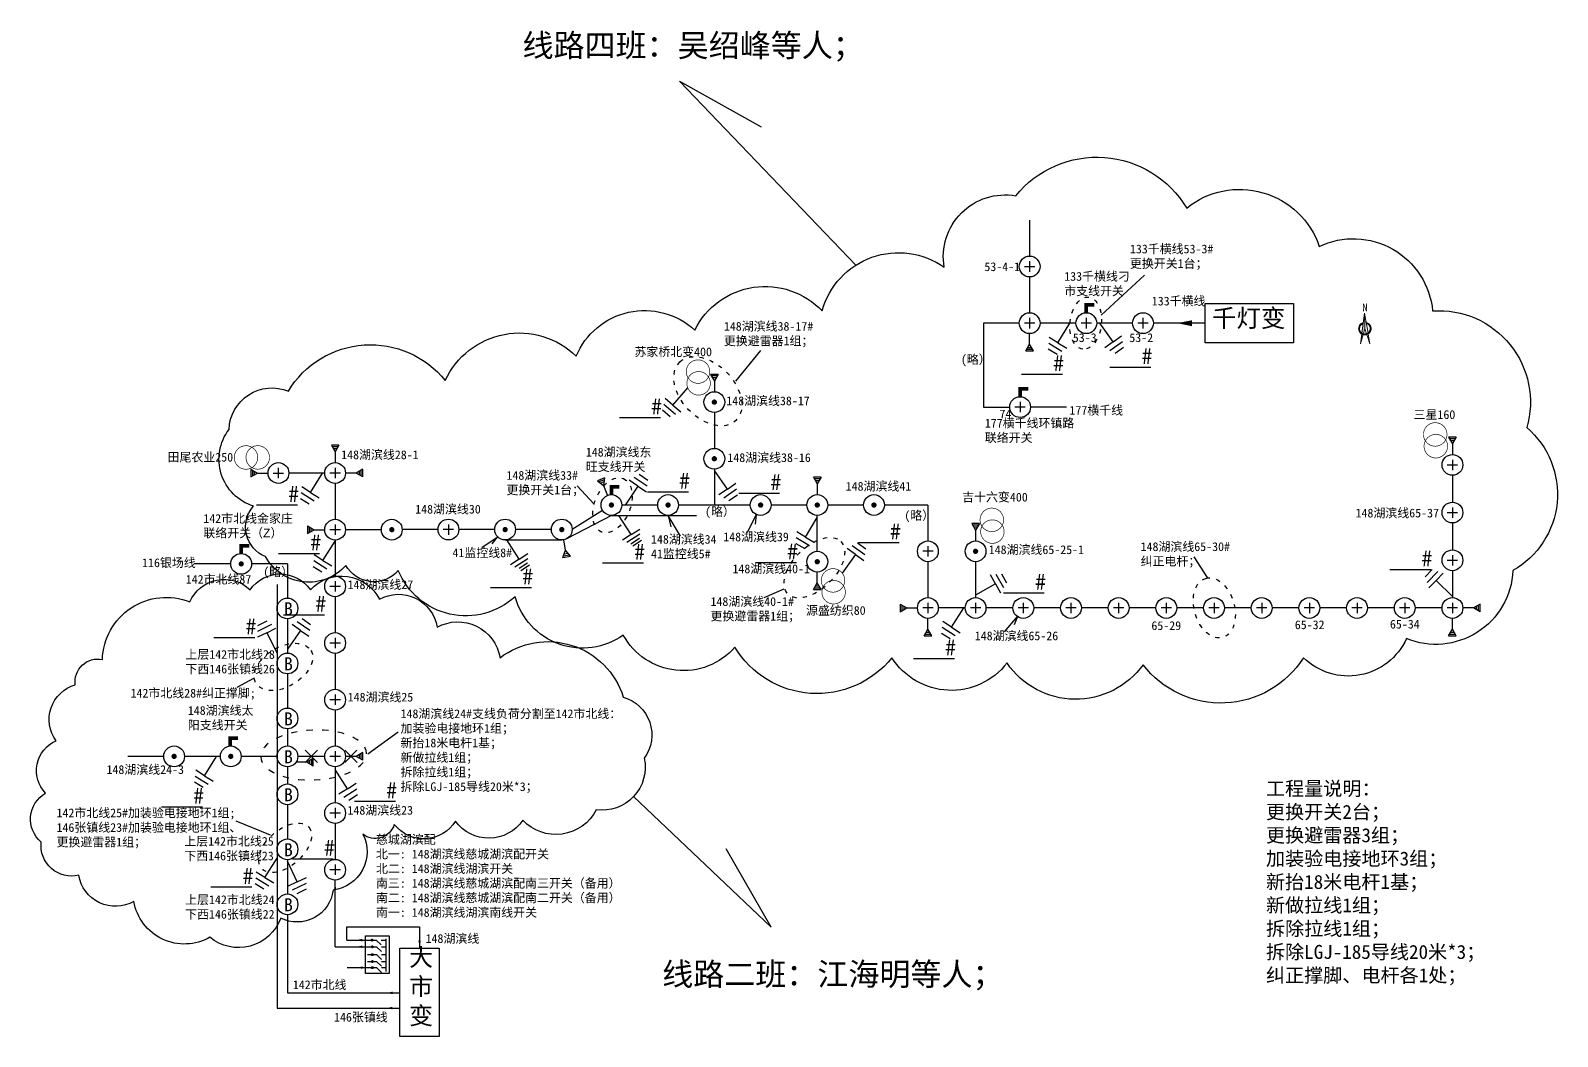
# Model space of a CAD drawing. Extents: x 840 to 1058, y -155 to -96.
# Drawn here: x 840.3 to 927.6, y -153.3 to -95.8 of the extents above; entities that cross this region are included whole.
import ezdxf

# ---------------------------------------------------------------- set-up
doc = ezdxf.new("R2010")
doc.units = 0
doc.header["$LTSCALE"] = 20
doc.header["$MEASUREMENT"] = 0
for name, pattern in [('ACAD_ISO03W100', [30, 12, -18]), ('ACAD_ISO10W100', [18.5, 12, -3, 0.5, -3]), ('CENTERX2', [101.6, 63.5, -12.7, 12.7, -12.7]), ('DASHEDX2', [38.1, 25.4, -12.7]), ('DOT', [6.35, 0, -6.35])]:
    doc.linetypes.add(name, pattern=pattern)
doc.layers.get('0').update_dxf_attribs({"linetype": 'CONTINUOUS'})
for name, color, linetype in [('Layer1', 7, 'CONTINUOUS'), ('交叉跨越', 6, 'DOT'), ('变压器', 1, 'CONTINUOUS'), ('同杆线路', 3, 'CONTINUOUS'), ('图纸', 7, 'CONTINUOUS'), ('本线路', 7, 'CONTINUOUS'), ('标注', 1, 'CONTINUOUS'), ('标题', 7, 'CONTINUOUS'), ('电杆', 7, 'CONTINUOUS'), ('道路', 4, 'ACAD_ISO10W100')]:
    doc.layers.add(name, color=color, linetype=linetype)
doc.layers.add('跨越', color=4, linetype='CENTERX2', lineweight=9)
doc.styles.add('STYLE1', font='SIMFANG.TTF')
doc.styles.add('STYLE4', font='SIMFANG.TTF', dxfattribs={"height": 0.4})

# ---------------------------------------------------------------- blocks, each defined once
blk = doc.blocks.new('111')
at = {"color": 0, "lineweight": -3}
for p, q in [((6508.5, 189.8, -805.8), (6492.7, 189.8, -805.8)), ((6520.4, 197.7, -805.8), (6496.7, 197.7, -805.8)), ((6516.4, 205.6, -805.8), (6500.6, 205.6, -805.8)), ((6508.5, 189.8, -805.8), (6524.3, 189.8, -805.8)), ((6508.5, 189.8), (6508.5, 154.7))]:
    blk.add_line(p, q, dxfattribs=at)
blk = doc.blocks.new('12')
at = {"const_width": 0.0358}
blk.add_lwpolyline([(-0.018, 0, 1), (0.018, 0, 1)], format="xyb", close=True, dxfattribs=at)
blk = doc.blocks.new('3513')
at = {"color": 32, "lineweight": -3}
for p, q in [((884.353, -154.35, 29.963), (883.645, -153.254, 29.963)), ((884.353, -154.35, 0), (883.859, -154.668, 0)), ((884.108, -154.784, 0), (884.849, -154.306, 0)), ((884.353, -154.35, 0), (884.846, -154.031, 0)), ((884.34, -154.871, 0), (884.833, -154.553, 0)), ((884.444, -154.991), (884.938, -154.672))]:
    blk.add_line(p, q, dxfattribs=at)
blk = doc.blocks.new('A$C779D513D')
at = {"layer": '跨越'}
h = blk.add_hatch(color=1, dxfattribs=at)
h.paths.add_polyline_path([(2, 7.4, 0.07616), (3, 6.9), (4, 10.5), (3.8, 21.2)])
h.paths.add_polyline_path([(2.9, 6.4, -0.05961), (1.9, 6.8), (1, 0)])
blk.add_hatch(color=5, dxfattribs=at).paths.add_polyline_path([(4.9, 14.7), (5, 14.1, -6.607399), (2.9, 14), (2.9, 14.7, 8.4891)])
at = {"layer": '跨越', "color": 0}
for p, q in [((2, 7.4), (3.8, 21.2)), ((3.8, 21.2), (4, 10.5)), ((6.2, 7.5), (3.8, 21.2)), ((3, 6.9), (4, 10.5)), ((5.2, 7), (4, 10.5)), ((1, 0), (1.9, 6.8)), ((1, 0), (2.9, 6.4)), ((7.5, 0.1), (5.4, 6.4)), ((7.5, 0.1), (6.3, 6.9))]:
    blk.add_line(p, q, dxfattribs=at)
for radius, start, end in [(4.29, 104.7367, 77.8633), (3.7, 108.5123, 74.0877)]:
    blk.add_arc((4, 10.5), radius, start, end, dxfattribs=at)
at = {"lineweight": 0, "insert": (2.2, 27.7), "char_height": 5.27, "width": 50.476, "attachment_point": 1, "rotation": 1.3}
blk.add_mtext('N', dxfattribs=at)

msp = doc.modelspace()

# ---------------------------------------------------------------- linework, layer by layer
at = {"color": 0, "linetype": 'ByBlock', "ltscale": 0.02}
for p, q in [((887.476, -109.213), (877.414, -98.695)), ((877.414, -98.695), (882.067, -101.31)), ((894.773, -112.522), (894.773, -117.318)), ((894.773, -117.318), (896.281, -117.318)), ((877.459, -124.692), (876.765, -123.509)), ((876.765, -123.509), (876.904, -124.168)), ((881.288, -124.486), (881.79, -123.473)), ((881.79, -123.473), (881.732, -124.009)), ((866.113, -125.333), (866.997, -124.759)), ((866.997, -124.759), (866.682, -125.134)), ((855.003, -126.271), (855.003, -128.228)), ((854.409, -127.459), (854.409, -128.822)), ((854.409, -128.822), (854.409, -131.967)), ((855.003, -129.416), (855.003, -131.373)), ((895.976, -130.158), (896.721, -129.289)), ((896.721, -129.289), (896.538, -129.769)), ((854.409, -131.967), (854.409, -135.111)), ((855.003, -132.561), (855.003, -134.517)), ((854.409, -135.111), (854.409, -137.278)), ((855.003, -135.705), (855.003, -136.684)), ((854.409, -137.278), (854.409, -139.444)), ((855.003, -137.872), (855.003, -138.85)), ((854.409, -139.444), (854.409, -142.589)), ((874.788, -139.57), (882.655, -147.029)), ((855.003, -140.038), (855.003, -141.995)), ((854.409, -142.589), (854.409, -145.734)), ((882.655, -147.029), (880.074, -142.567)), ((855.003, -143.183), (855.003, -145.14)), ((857.728, -148.158), (857.728, -144.349)), ((854.409, -145.734), (854.409, -151.661)), ((855.003, -146.328), (855.003, -150.794)), ((855.003, -150.794), (861.427, -150.794)), ((854.409, -151.661), (861.427, -151.661))]:
    msp.add_line(p, q, dxfattribs=at)
at = {"color": 5, "linetype": 'ByBlock', "ltscale": 0.02}
for p, q in [((901.514, -112.056), (903.974, -109.772)), ((880.626, -115.846), (882.064, -114.09)), ((872.512, -122.845), (871.553, -121.823)), ((907.576, -127.054), (906.825, -125.879)), ((883.376, -127.731), (882.22, -128.226)), ((853.057, -132.83), (852.109, -133.348)), ((859.59, -137.131), (861.334, -135.872)), ((854.037, -141.788), (852.065, -140.974))]:
    msp.add_line(p, q, dxfattribs=at)
at = {"color": 0, "linetype": 'ByBlock', "lineweight": -3}
for p, q in [((897.417, -113.727), (897.418, -113.116)), ((897.2, -114.106), (897.417, -113.727)), ((897.2, -114.106), (897.634, -114.106)), ((897.252, -114.015), (897.582, -114.016)), ((897.314, -113.907), (897.52, -113.907)), ((897.634, -114.106), (897.417, -113.727)), ((879.617, -115.448), (879.183, -115.448)), ((879.183, -115.448), (879.4, -115.827)), ((879.565, -115.539), (879.235, -115.539)), ((879.503, -115.648), (879.297, -115.647)), ((879.4, -115.827), (879.399, -116.438)), ((879.617, -115.448), (879.4, -115.827)), ((857.946, -119.502), (857.511, -119.502)), ((857.511, -119.502), (857.728, -119.881)), ((857.946, -119.502), (857.728, -119.881)), ((921.799, -119.038), (921.364, -119.038)), ((921.364, -119.038), (921.581, -119.417)), ((921.746, -119.129), (921.416, -119.129)), ((921.684, -119.238), (921.478, -119.237)), ((921.799, -119.038), (921.581, -119.417)), ((921.581, -119.417), (921.581, -120.028)), ((857.894, -119.593), (857.563, -119.593)), ((857.831, -119.702), (857.625, -119.702)), ((857.728, -119.881), (857.728, -120.492)), ((852.906, -120.868), (852.905, -121.303)), ((852.905, -121.303), (853.285, -121.086)), ((852.906, -120.868), (853.285, -121.086)), ((852.996, -120.92), (852.996, -121.251)), ((853.105, -120.983), (853.105, -121.189)), ((853.285, -121.086), (853.895, -121.086)), ((858.933, -121.086), (858.322, -121.086)), ((859.312, -120.869), (858.933, -121.086)), ((859.311, -121.304), (858.933, -121.086)), ((859.112, -121.189), (859.112, -120.983)), ((859.221, -121.252), (859.221, -120.921)), ((859.311, -121.304), (859.312, -120.869)), ((873.124, -121.365), (872.721, -121.528)), ((872.721, -121.528), (873.065, -121.798)), ((873.11, -121.468), (872.803, -121.593)), ((873.093, -121.593), (872.902, -121.67)), ((873.124, -121.365), (873.065, -121.798)), ((873.065, -121.798), (873.295, -122.364)), ((885.5, -121.331), (885.065, -121.331)), ((885.065, -121.331), (885.282, -121.71)), ((885.448, -121.422), (885.117, -121.421)), ((885.385, -121.53), (885.18, -121.53)), ((885.5, -121.331), (885.282, -121.71)), ((885.282, -121.71), (885.282, -122.321)), ((856.144, -124.107), (856.144, -124.541)), ((856.144, -124.107), (856.523, -124.324)), ((856.144, -124.541), (856.523, -124.324)), ((856.235, -124.159), (856.234, -124.489)), ((856.343, -124.221), (856.343, -124.427)), ((856.523, -124.324), (857.134, -124.324)), ((894.547, -123.975), (894.113, -123.975)), ((894.113, -123.975), (894.33, -124.354)), ((894.495, -124.066), (894.165, -124.066)), ((894.433, -124.175), (894.227, -124.174)), ((894.33, -124.354), (894.329, -124.965)), ((894.547, -123.975), (894.33, -124.354)), ((870.744, -125.911), (870.898, -125.502)), ((870.898, -125.502), (870.8, -124.899)), ((871.173, -125.842), (870.898, -125.502)), ((870.744, -125.911), (871.173, -125.842)), ((870.78, -125.813), (871.107, -125.761)), ((870.825, -125.696), (871.028, -125.663)), ((885.064, -127.737), (885.282, -127.358)), ((885.282, -127.358), (885.282, -126.747)), ((885.499, -127.737), (885.282, -127.358)), ((885.064, -127.737), (885.499, -127.737)), ((885.116, -127.646), (885.447, -127.646)), ((885.179, -127.537), (885.385, -127.537)), ((890.021, -128.579), (890.02, -129.014)), ((890.02, -129.014), (890.399, -128.797)), ((890.021, -128.579), (890.399, -128.797)), ((890.111, -128.631), (890.111, -128.962)), ((890.22, -128.694), (890.22, -128.9)), ((890.399, -128.797), (891.01, -128.797)), ((922.786, -128.797), (922.175, -128.797)), ((923.165, -128.58), (922.786, -128.797)), ((923.164, -129.015), (922.786, -128.797)), ((922.965, -128.901), (922.965, -128.695)), ((923.074, -128.963), (923.074, -128.632)), ((923.164, -129.015), (923.165, -128.58)), ((891.386, -130.381), (891.604, -130.002)), ((891.604, -130.002), (891.604, -129.391)), ((891.821, -130.381), (891.604, -130.002)), ((921.363, -130.381), (921.58, -130.002)), ((921.58, -130.002), (921.581, -129.391)), ((921.797, -130.381), (921.58, -130.002)), ((891.386, -130.381), (891.821, -130.381)), ((891.438, -130.29), (891.769, -130.291)), ((891.501, -130.182), (891.707, -130.182)), ((921.363, -130.381), (921.797, -130.381)), ((921.415, -130.29), (921.746, -130.291)), ((921.477, -130.182), (921.683, -130.182)), ((858.933, -137.278), (858.322, -137.278)), ((859.312, -137.061), (858.933, -137.278)), ((859.311, -137.496), (858.933, -137.278)), ((859.112, -137.381), (859.112, -137.175)), ((859.221, -137.444), (859.221, -137.113)), ((859.311, -137.496), (859.312, -137.061))]:
    msp.add_line(p, q, dxfattribs=at)
at = {"color": 4, "lineweight": -3}
for p, q in [((902.003, -115.032), (904.343, -115.032)), ((896.951, -115.443), (899.291, -115.443)), ((873.978, -117.909), (876.318, -117.909)), ((875.573, -122.162), (877.913, -122.162)), ((853.237, -122.911), (855.577, -122.911)), ((880.792, -122.244), (883.132, -122.244)), ((887.627, -125.06), (889.967, -125.06)), ((854.498, -125.675), (856.838, -125.675)), ((881.746, -126.2), (884.086, -126.2)), ((918.001, -126.596), (920.341, -126.596)), ((895.918, -127.938), (898.258, -127.938)), ((854.782, -129.181), (857.122, -129.181)), ((850.796, -130.484), (853.136, -130.484)), ((890.775, -131.685), (893.115, -131.685)), ((847.803, -140.157), (850.143, -140.157)), ((858.836, -139.846), (861.176, -139.846)), ((855.283, -143.131), (857.623, -143.131)), ((850.632, -144.74), (852.972, -144.74))]:
    msp.add_line(p, q, dxfattribs=at)
at = {"color": 32, "linetype": 'ByBlock', "ltscale": 0.02}
for p, q in [((873.517, -123.509), (870.979, -124.831)), ((873.517, -123.509), (876.755, -123.509)), ((876.755, -123.509), (878.374, -123.509)), ((867.443, -124.911), (870.681, -124.911))]:
    msp.add_line(p, q, dxfattribs=at)
at = {"color": 32, "lineweight": -3}
for p, q in [((873.006, -126.224), (875.346, -126.224)), ((866.614, -127.627), (868.954, -127.627))]:
    msp.add_line(p, q, dxfattribs=at)
at = {"color": 5, "linetype": 'ByBlock', "lineweight": -3}
for p, q in [((856.101, -137.617), (855.491, -137.617)), ((856.481, -137.4), (856.101, -137.617)), ((856.48, -137.835), (856.101, -137.617)), ((856.281, -137.72), (856.281, -137.514)), ((856.39, -137.783), (856.39, -137.452)), ((856.48, -137.835), (856.481, -137.4))]:
    msp.add_line(p, q, dxfattribs=at)
at = {"color": 1, "linetype": 'ByBlock', "ltscale": 0.02}
for p, q in [((858.389, -147.777), (858.389, -147.023)), ((858.389, -147.023), (862.555, -147.023)), ((862.555, -147.023), (862.555, -148.235))]:
    msp.add_line(p, q, dxfattribs=at)
at = {"color": 0, "ltscale": 0.8}
msp.add_line((857.728, -148.158), (859.638, -148.158), dxfattribs=at)
at = {"color": 1, "ltscale": 0.8}
for p, q in [((858.389, -147.777), (859.623, -147.777)), ((858.422, -149.35), (859.656, -149.35))]:
    msp.add_line(p, q, dxfattribs=at)
at = {"color": 0, "linetype": 'ByBlock', "ltscale": 0.02}
for points in [[(892.536, -109.331, -0.520567), (896.623, -105.247, -0.520567), (906.393, -105.944, -0.520567), (913.969, -108.135, -0.520567), (920.449, -111.82, -0.520567), (925.833, -118.493, -0.520567), (925.035, -126.66, -0.520567), (918.954, -130.545, -0.520567), (913.072, -131.64, -0.520567), (903.901, -132.038, -0.520567), (896.125, -131.939, -0.520567), (889.545, -131.64, -0.520567), (880.573, -131.043, -0.520567), (874.193, -130.345, -0.520567), (868.012, -128.154, -0.520567), (861.333, -126.66, -0.520567), (858.342, -126.361, -0.520567), (853.757, -125.864, -0.520567), (853.059, -122.975, -0.520567), (851.663, -118.593, -0.520567), (855.053, -116.402, -0.520567), (864.025, -115.804, -0.520567), (871.501, -114.41, -0.520567), (878.28, -112.916, -0.520567), (885.558, -111.82, -0.520567)], [(849.421, -128.45, -0.520567), (852.868, -127.751, -0.520567), (856.314, -127.751, -0.520567), (860.26, -128.3, -0.520567), (863.557, -129.897, -0.520567), (867.154, -131.644, -0.520567), (874.197, -133.889, -0.520567), (875.396, -137.382, -0.520567), (872.648, -140.327, -0.520567), (868.452, -140.926, -0.520567), (864.606, -140.976, -0.520567), (861.11, -141.175, -0.520567), (859.311, -141.724, -0.520567), (857.613, -144.918, -0.520567), (854.616, -146.515, -0.520567), (850.57, -147.613, -0.520567), (846.224, -145.567, -0.520567), (843.077, -144.07, -0.520567), (840.929, -142.173, -0.520567), (841.179, -139.379, -0.520567), (841.778, -136.384, -0.520567), (842.877, -133.191, -0.520567), (844.426, -131.743, -0.520567)]]:
    msp.add_lwpolyline(points, format="xyb", close=True, dxfattribs=at)
at = {"color": 1, "linetype": 'ByBlock', "ltscale": 0.02}
for points in [[(907.454, -111.395), (912.501, -111.395), (912.501, -113.65), (907.454, -113.65)], [(863.682, -148.235), (863.682, -153.282), (861.427, -153.282), (861.427, -148.235)]]:
    msp.add_lwpolyline(points, close=True, dxfattribs=at)
at = {"color": 1, "const_width": 0.15}
msp.add_lwpolyline([(852.431, -126.298, 1), (852.286, -126.258, 1)], format="xyb", close=True, dxfattribs=at)
at = {"color": 0}
for points in [[(857.728, -144.901, 0.141, 0, 0), (857.728, -144.549, 0, 0, 0)], [(859.288, -148.158, 0.141, 0, 0), (858.936, -148.158, 0, 0, 0)], [(861.008, -150.794, 0.141, 0, 0), (860.657, -150.794, 0, 0, 0)], [(861.003, -151.661, 0.141, 0, 0), (860.651, -151.661, 0, 0, 0)]]:
    msp.add_lwpolyline(points, format="xyseb", dxfattribs=at)
at = {"color": 1}
for points in [[(859.273, -147.777, 0.141, 0, 0), (858.921, -147.777, 0, 0, 0)], [(862.555, -147.901, 0.141, 0, 0), (862.555, -147.549, 0, 0, 0)], [(859.306, -149.35, 0.141, 0, 0), (858.954, -149.35, 0, 0, 0)]]:
    msp.add_lwpolyline(points, format="xyseb", dxfattribs=at)
at = {"color": 1, "ltscale": 0.8}
msp.add_lwpolyline([(859.465, -147.535), (860.815, -147.535), (860.815, -149.69), (859.465, -149.69)], close=True, dxfattribs=at)
at = {"color": 0, "linetype": 'ByBlock', "lineweight": -3, "ltscale": 0.02}
for centre in [(879.399, -117.032), (879.399, -120.27), (873.517, -122.915), (876.755, -122.915), (882.044, -122.915), (885.282, -122.915), (888.521, -122.915), (860.966, -124.324), (867.443, -124.317), (870.681, -124.317), (885.282, -126.153), (894.329, -125.559), (848.526, -137.278), (851.764, -137.278)]:
    msp.add_circle(centre, 0.594, dxfattribs=at)
at = {"color": 1, "linetype": 'ByBlock', "lineweight": -3, "ltscale": 0.02}
msp.add_circle((852.358, -126.278), 0.594, dxfattribs=at)
at = {"color": 5, "linetype": 'ACAD_ISO03W100', "ltscale": 0.001}
for centre, major_axis, ratio in [((900.623, -112.519), (-0.166, -1.488), 0.6008), ((879.027, -116.415), (-1.6, 1.675), 0.659244), ((873.577, -122.93), (0.622, 1.527), 0.615369), ((885.119, -126.496), (1.508, 1.5), 0.567283), ((907.972, -128.794), (-0.485, 1.688), 0.652447), ((854.771, -132.163), (1.569, 0.937), 0.622253), ((854.87, -142.502), (1.347, 1.182), 0.578119)]:
    msp.add_ellipse(centre, major_axis=major_axis, ratio=ratio, dxfattribs=at)
at = {"color": 5, "linetype": 'ACAD_ISO03W100', "ltscale": 0.0015, "extrusion": (0, 0, -1)}
msp.add_ellipse((856.497, -137.201), major_axis=(3.024, 0.11), ratio=0.471342, dxfattribs=at)
at = {"layer": '变压器', "color": 0, "const_width": 0.0373}
for points in [[(878.433, -114.619, 1), (878.5, -115.961, 1)], [(878.466, -115.29, 1), (878.533, -116.633, 1)], [(920.565, -118.21, 1), (920.632, -119.552, 1)], [(853.305, -120.195, 1), (851.961, -120.2, 1)], [(853.977, -120.192, 1), (852.633, -120.198, 1)], [(920.598, -118.881, 1), (920.665, -120.224, 1)], [(895.223, -123.09, 1), (895.29, -124.433, 1)], [(895.256, -123.762, 1), (895.323, -125.104, 1)], [(886.216, -127.895, 1), (886.149, -126.552, 1)], [(886.249, -128.566, 1), (886.182, -127.224, 1)]]:
    msp.add_lwpolyline(points, format="xyb", close=True, dxfattribs=at)
at = {"layer": '同杆线路', "color": 5, "linetype": 'ByBlock', "ltscale": 0.02, "const_width": 0.209}
for points in [[(901.116, -111.482), (900.656, -111.482), (900.656, -111.928)], [(873.977, -121.875), (873.517, -121.874), (873.517, -122.321)]]:
    msp.add_lwpolyline(points, dxfattribs=at)
at = {"layer": '同杆线路', "color": 1, "linetype": 'ByBlock', "ltscale": 0.02, "const_width": 0.209}
for points in [[(897.335, -116.278), (896.875, -116.278), (896.875, -116.724)], [(852.819, -125.238), (852.359, -125.237), (852.358, -125.684)]]:
    msp.add_lwpolyline(points, dxfattribs=at)
at = {"layer": '同杆线路', "color": 0, "linetype": 'ByBlock', "ltscale": 0.02, "const_width": 0.209}
msp.add_lwpolyline([(852.183, -136.239), (851.724, -136.239), (851.723, -136.685)], dxfattribs=at)
at = {"layer": '本线路', "color": 0, "linetype": 'ByBlock', "lineweight": -3, "ltscale": 0.14}
for p, q in [((897.418, -106.64), (897.418, -108.69)), ((897.418, -109.878), (897.418, -111.928)), ((896.824, -112.522), (894.773, -112.522)), ((900.062, -112.522), (898.012, -112.522)), ((903.3, -112.522), (901.25, -112.522)), ((907.454, -112.522), (904.488, -112.522)), ((879.399, -117.626), (879.399, -119.676)), ((857.134, -121.086), (855.083, -121.086)), ((879.399, -120.864), (879.399, -122.915)), ((921.581, -121.216), (921.581, -122.753)), ((857.728, -121.68), (857.728, -123.73)), ((876.161, -122.915), (874.111, -122.915)), ((879.399, -122.915), (877.349, -122.915)), ((881.45, -122.915), (879.399, -122.915)), ((884.688, -122.915), (882.638, -122.915)), ((887.927, -122.915), (885.876, -122.915)), ((891.604, -122.915), (889.115, -122.915)), ((891.604, -122.915), (891.604, -124.965)), ((873.013, -123.23), (871.275, -124.317)), ((885.282, -125.559), (885.282, -123.509)), ((860.372, -124.324), (858.322, -124.324)), ((863.61, -124.317), (861.56, -124.317)), ((866.849, -124.317), (864.798, -124.317)), ((870.087, -124.317), (868.037, -124.317)), ((921.581, -123.941), (921.581, -125.478)), ((857.728, -124.918), (857.728, -126.969)), ((855.003, -126.271), (852.952, -126.271)), ((891.604, -126.153), (891.604, -128.203)), ((894.329, -126.153), (894.329, -128.203)), ((921.581, -126.666), (921.581, -128.203)), ((857.728, -128.157), (857.728, -130.207)), ((893.735, -128.797), (892.198, -128.797)), ((896.461, -128.797), (894.923, -128.797)), ((899.186, -128.797), (897.649, -128.797)), ((901.911, -128.797), (900.374, -128.797)), ((904.636, -128.797), (903.099, -128.797)), ((907.361, -128.797), (905.824, -128.797)), ((910.086, -128.797), (908.549, -128.797)), ((912.811, -128.797), (911.274, -128.797)), ((915.536, -128.797), (913.999, -128.797)), ((918.261, -128.797), (916.724, -128.797)), ((920.987, -128.797), (919.449, -128.797)), ((857.728, -131.395), (857.728, -133.446)), ((857.728, -134.634), (857.728, -136.684)), ((847.932, -137.278), (845.882, -137.278)), ((851.17, -137.278), (849.12, -137.278)), ((854.409, -137.278), (852.358, -137.278)), ((857.134, -137.278), (855.597, -137.278)), ((857.728, -137.872), (857.728, -139.922)), ((857.728, -141.11), (857.728, -143.161))]:
    msp.add_line(p, q, dxfattribs=at)
at = {"layer": '本线路', "linetype": 'ByBlock', "lineweight": -3, "ltscale": 0.02}
for p, q in [((897.418, -108.987), (897.418, -109.581)), ((897.121, -109.284), (897.715, -109.284)), ((897.715, -112.522), (897.121, -112.522)), ((897.418, -112.225), (897.418, -112.819)), ((900.953, -112.522), (900.359, -112.522)), ((900.656, -112.225), (900.656, -112.819)), ((904.191, -112.522), (903.597, -112.522)), ((903.894, -112.225), (903.894, -112.819)), ((921.581, -120.325), (921.581, -120.919)), ((854.192, -121.086), (854.786, -121.086)), ((854.489, -121.383), (854.489, -120.789)), ((858.025, -121.086), (857.431, -121.086)), ((857.728, -120.789), (857.728, -121.383)), ((921.284, -120.622), (921.878, -120.622)), ((921.284, -123.347), (921.878, -123.347)), ((921.581, -123.05), (921.581, -123.644)), ((858.025, -124.324), (857.431, -124.324)), ((857.728, -124.027), (857.728, -124.621)), ((864.501, -124.317), (863.907, -124.317)), ((864.204, -124.02), (864.204, -124.614)), ((891.901, -125.559), (891.307, -125.559)), ((891.604, -125.262), (891.604, -125.856)), ((921.284, -126.072), (921.878, -126.072)), ((921.581, -125.775), (921.581, -126.369)), ((857.728, -127.266), (857.728, -127.86)), ((858.025, -127.563), (857.431, -127.563)), ((891.901, -128.797), (891.307, -128.797)), ((891.604, -128.5), (891.604, -129.094)), ((894.626, -128.797), (894.032, -128.797)), ((894.329, -128.5), (894.329, -129.094)), ((897.352, -128.797), (896.758, -128.797)), ((897.055, -128.5), (897.055, -129.094)), ((900.077, -128.797), (899.483, -128.797)), ((899.78, -128.5), (899.78, -129.094)), ((902.802, -128.797), (902.208, -128.797)), ((902.505, -128.5), (902.505, -129.094)), ((905.527, -128.797), (904.933, -128.797)), ((905.23, -128.5), (905.23, -129.094)), ((908.252, -128.797), (907.658, -128.797)), ((907.955, -128.5), (907.955, -129.094)), ((910.977, -128.797), (910.383, -128.797)), ((910.68, -128.5), (910.68, -129.094)), ((913.702, -128.797), (913.108, -128.797)), ((913.405, -128.5), (913.405, -129.094)), ((916.427, -128.797), (915.833, -128.797)), ((916.13, -128.5), (916.13, -129.094)), ((919.152, -128.797), (918.558, -128.797)), ((918.855, -128.5), (918.855, -129.094)), ((921.878, -128.797), (921.284, -128.797)), ((921.581, -128.5), (921.581, -129.094)), ((858.025, -130.801), (857.431, -130.801)), ((857.728, -130.504), (857.728, -131.098)), ((858.025, -134.04), (857.431, -134.04)), ((857.728, -133.743), (857.728, -134.337)), ((857.728, -136.981), (857.728, -137.575)), ((858.025, -137.278), (857.431, -137.278)), ((857.728, -140.219), (857.728, -140.813)), ((858.025, -140.516), (857.431, -140.516)), ((858.025, -143.755), (857.431, -143.755)), ((857.728, -143.458), (857.728, -144.052))]:
    msp.add_line(p, q, dxfattribs=at)
at = {"layer": '本线路', "color": 1, "linetype": 'ByBlock', "lineweight": -3, "ltscale": 0.02}
for p, q in [((897.172, -117.318), (896.578, -117.318)), ((896.875, -117.021), (896.875, -117.615))]:
    msp.add_line(p, q, dxfattribs=at)
at = {"layer": '本线路', "color": 1, "linetype": 'ByBlock', "lineweight": -3, "ltscale": 0.14}
for p, q in [((899.519, -117.318), (897.469, -117.318)), ((851.764, -126.278), (849.714, -126.278))]:
    msp.add_line(p, q, dxfattribs=at)
at = {"layer": '本线路', "color": 5, "linetype": 'ByBlock', "lineweight": -3, "ltscale": 0.14}
for p, q in [((856.716, -137.624), (856.015, -136.932)), ((856.711, -136.927), (856.019, -137.628)), ((858.978, -137.624), (858.277, -136.932)), ((858.973, -136.928), (858.281, -137.628))]:
    msp.add_line(p, q, dxfattribs=at)
at = {"layer": '本线路', "color": 0, "lineweight": 0, "ltscale": 0.05}
msp.add_lwpolyline([(906.689, -112.526, 0.337, 0, 0), (905.846, -112.522, 0, 0, 0)], format="xyseb", dxfattribs=at)
at = {"layer": '本线路', "linetype": 'ByBlock', "lineweight": -3, "ltscale": 0.02}
for centre in [(897.418, -109.284), (897.418, -112.522), (900.656, -112.522), (903.894, -112.522), (921.581, -120.622), (854.489, -121.086), (857.728, -121.086), (921.581, -123.347), (857.728, -124.324), (864.204, -124.317), (891.604, -125.559), (921.581, -126.072), (857.728, -127.563), (891.604, -128.797), (894.329, -128.797), (897.055, -128.797), (899.78, -128.797), (902.505, -128.797), (905.23, -128.797), (907.955, -128.797), (910.68, -128.797), (913.405, -128.797), (916.13, -128.797), (918.855, -128.797), (921.581, -128.797), (857.728, -130.801), (857.728, -134.04), (857.728, -137.278), (857.728, -140.516), (857.728, -143.755)]:
    msp.add_circle(centre, 0.594, dxfattribs=at)
at = {"layer": '本线路', "color": 1, "linetype": 'ByBlock', "lineweight": -3, "ltscale": 0.02}
msp.add_circle((896.875, -117.318), 0.594, dxfattribs=at)
at = {"layer": '本线路', "color": 0, "linetype": 'ByBlock', "lineweight": -3, "ltscale": 0.02}
for centre in [(855.003, -128.822), (855.003, -131.967), (855.003, -135.111), (855.003, -139.444), (855.003, -142.589), (855.003, -145.734)]:
    msp.add_circle(centre, 0.594, dxfattribs=at)
at = {"layer": '本线路', "color": 5, "linetype": 'ByBlock', "lineweight": -3, "ltscale": 0.02}
msp.add_circle((855.003, -137.278), 0.594, dxfattribs=at)
at = {"layer": '标题', "color": 1}
for p, q in [((859.623, -147.777), (860.078, -147.777)), ((860.078, -147.777), (860.359, -148.05)), ((860.359, -147.777), (860.628, -147.777)), ((860.374, -148.158), (860.644, -148.158)), ((860.644, -149.564), (860.645, -147.705)), ((859.571, -148.607), (860.093, -148.607)), ((859.572, -149.002), (860.093, -149.002)), ((860.093, -148.607), (860.374, -148.88)), ((860.093, -149.002), (860.374, -149.275)), ((860.374, -148.607), (860.644, -148.607)), ((860.374, -149.002), (860.644, -149.002)), ((859.656, -149.35), (860.093, -149.35)), ((860.093, -149.35), (860.374, -149.623)), ((860.374, -149.35), (860.644, -149.35))]:
    msp.add_line(p, q, dxfattribs=at)
at = {"layer": '标题', "color": 0}
for p, q in [((859.638, -148.158), (860.093, -148.158)), ((860.093, -148.158), (860.374, -148.431))]:
    msp.add_line(p, q, dxfattribs=at)
at = {"layer": '标题', "color": 1, "const_width": 0.0842}
for points in [[(859.838, -147.819, 1), (859.838, -147.735, 1)], [(859.853, -148.649, 1), (859.853, -148.565, 1)], [(859.853, -149.044, 1), (859.853, -148.96, 1)], [(859.853, -149.392, 1), (859.853, -149.308, 1)]]:
    msp.add_lwpolyline(points, format="xyb", close=True, dxfattribs=at)
at = {"layer": '标题', "color": 0, "const_width": 0.0842}
msp.add_lwpolyline([(859.853, -148.2, 1), (859.853, -148.115, 1)], format="xyb", close=True, dxfattribs=at)

# ---------------------------------------------------------------- block references
at = {"lineweight": -3, "xscale": 0.08328275791501483, "yscale": 0.08328275791370743, "zscale": 0.08328275791385777}
msp.add_blockref('A$C779D513D', (916.243, -113.71), dxfattribs=at)
at = {"color": 4, "lineweight": -3, "zscale": 0.03718324293637638}
for p, xscale, yscale, rotation in [((1109.932, -232.556), 0.03718324293750475, 0.03718324293862452, 148.9125531797005), ((1094.627, 33.343), 0.03718324293747914, 0.03718324293863873, 215.6914290994223), ((1065.945, -268.642), 0.03718324293759365, 0.03718324293864939, 139.6144377655527), ((1065.265, -244.491), 0.03718324293752926, 0.03718324293868136, 147.9893043948564), ((669.97, 6.89), 0.03718324293767378, 0.03718324293866893, 326.2121641533911), ((1075.177, 21.447), 0.03718324293742507, 0.0371832429386483, 214.6651318149256), ((1095.802, -243.143), 0.03718324293744286, 0.03718324293862452, 149.0551826229198), ((1065.51, -249.184), 0.03718324293745509, 0.03718324293868369, 147.7680010199329), ((686.402, 9.119), 0.03718324293745955, 0.03718324293863873, 324.4775252415877), ((756.701, -305.382), 0.03718324293760194, 0.03718324293863162, 45.70823415009505), ((769.629, 79.426), 0.0371832429376425, 0.0371832429386427, 299.6442679833467), ((1100.172, -255.094), 0.03718324293760154, 0.0371832429386485, 147.1905414040237), ((640.943, -245.537), 0.03718324293750286, 0.03718324293859609, 26.77674304160471), ((653.622, 3.195), 0.03718324293750003, 0.03718324293853925, 324.9311990971295), ((1059.207, -260.683), 0.03718324293752926, 0.03718324293868136, 147.9893043948564), ((1057.924, -1.932), 0.0371832429375537, 0.03718324293870268, 212.8469098192647), ((1062.669, -266.499), 0.03718324293752926, 0.03718324293868136, 147.9893043948564), ((1070.928, -33.829), 0.03718324293751056, 0.03718324293866715, 205.5164118891261)]:
    msp.add_blockref('111', p, dxfattribs=dict(at, xscale=xscale, yscale=yscale, rotation=rotation))
at = {"linetype": 'DASHEDX2', "zscale": 4.197748793348071}
for p, xscale, yscale, rotation in [((879.399, -117.032), 4.197748793347948, 4.197748793347955, 254.5237972902572), ((879.399, -120.27), 4.197748793347948, 4.197748793347955, 254.5237972902572), ((873.517, -122.915), 4.19774879334796, 4.197748793347941, 196.5631883772083), ((876.755, -122.915), 4.197748793347948, 4.197748793347955, 164.5237972902572), ((882.044, -122.915), 4.197748793347948, 4.197748793347955, 164.5237972902572), ((885.282, -122.915), 4.197748793347948, 4.197748793347955, 164.5237972902572), ((888.521, -122.915), 4.197748793347948, 4.197748793347955, 164.5237972902572), ((860.966, -124.324), 4.197748793347948, 4.197748793347955, 164.5237972902572), ((867.443, -124.317), 4.197748793347948, 4.197748793347955, 164.5237972902572), ((870.681, -124.317), 4.197748793347948, 4.197748793347955, 164.5237972902572), ((894.329, -125.559), 4.197748793347948, 4.197748793347955, 254.5237972902572), ((885.282, -126.153), 4.197748793347948, 4.197748793347955, 74.52379729025722), ((848.526, -137.278), 4.197748793347948, 4.197748793347955, 164.5237972902572), ((851.764, -137.278), 4.197748793347948, 4.197748793347955, 164.5237972902572)]:
    msp.add_blockref('12', p, dxfattribs=dict(at, xscale=xscale, yscale=yscale, rotation=rotation))
at = {"color": 0, "linetype": 'ByBlock'}
for p in [(-9.71, 29.745, -29.963), (-16.103, 28.342, -29.963)]:
    msp.add_blockref('3513', p, dxfattribs=at)

# ---------------------------------------------------------------- texts
at = {"layer": 'Layer1', "color": 4, "lineweight": -3, "style": 'STYLE1'}
for p in [(903.818, -114.853), (898.766, -115.264), (875.792, -117.73), (877.387, -121.983), (882.607, -122.065), (855.051, -122.732), (856.312, -125.496), (889.441, -124.881), (883.56, -126.021), (919.816, -126.417), (897.733, -127.759), (856.596, -129.002), (852.611, -130.305), (892.59, -131.505), (849.618, -139.978), (860.65, -139.667), (857.098, -142.952), (852.446, -144.561)]:
    msp.add_text('#', height=0.908, dxfattribs=at).set_placement(p)
at = {"layer": 'Layer1', "color": 32, "lineweight": -3, "style": 'STYLE1'}
for p in [(874.821, -126.045), (868.429, -127.448)]:
    msp.add_text('#', height=0.908, dxfattribs=at).set_placement(p)
at = {"layer": '交叉跨越', "attachment_point": 1, "style": 'STYLE1'}
for s, insert, char_height, width in [('{\\C5;133千横线53-3#\\P更换开关1台；}', (903.15, -108.033), 0.5, 6.5195), ('{\\C0;53-4-1}', (894.832, -109.046), 0.5, 7.23352), ('{\\C0;133千横线}', (904.399, -111.009), 0.5, 6.52724), ('{\\C5;148湖滨线38-17#\\P更换避雷器1组；}', (879.945, -112.453), 0.5, 6.5195), ('{\\C0;53-3}', (899.885, -113.102), 0.5, 7.23352), ('{\\C0;53-2}', (903.115, -113.103), 0.5, 7.23352), ('{\\C0;148湖滨线38-17}', (880.082, -116.711), 0.5, 5.63251), ('{\\C0;74}', (895.696, -117.463), 0.5, 7.23352), ('{\\C0;148湖滨线28-1}', (858.073, -119.793), 0.5, 5.63251), ('{\\C0;148湖滨线38-16}', (880.143, -119.956), 0.5, 5.63251), ('{\\C5;148湖滨线33#\\P更换开关1台；}', (867.519, -120.97), 0.5, 6.5195), ('{\\C0;148湖滨线41}', (886.905, -121.594), 0.5, 5.63251), ('{\\C0;148湖滨线30}', (862.303, -122.902), 0.5, 3.98854), ('{\\C0;148湖滨线65-37}', (916.045, -123.122), 0.5, 5.63251), ('{\\C0;148湖滨线34\\C32;\\P41监控线5#}', (875.778, -124.624), 0.5, 3.98854), ('{\\C0;148湖滨线39}', (879.909, -124.485), 0.5, 5.63251), ('{\\C32;41监控线8#}', (864.435, -125.393), 0.5, 3.98854), ('{\\C0;148湖滨线65-25-1}', (895.081, -125.217), 0.5, 5.63251), ('{\\C5;148湖滨线65-30#\\P纠正电杆；}', (903.761, -125.044), 0.5, 6.5195), ('{\\C0;148湖滨线40-1}', (880.436, -126.31), 0.5, 5.63251), ('{\\C0;148湖滨线27}', (858.44, -127.217), 0.5, 3.98854), ('{\\C5;148湖滨线40-1#\\P更换避雷器1组；}', (879.18, -128.181), 0.5, 6.5195), ('{\\C0;65-29}', (904.376, -129.556), 0.5, 5.63251), ('{\\C0;65-32}', (912.572, -129.507), 0.5, 5.63251), ('{\\C0;65-34}', (918.009, -129.472), 0.5, 5.63251), ('{\\C0;148湖滨线65-26}', (894.283, -130.141), 0.5, 5.63251), ('{\\C5;142市北线28#纠正撑脚;}', (846.036, -133.413), 0.5, 7.49715), ('{\\C0;148湖滨线25}', (858.445, -133.641), 0.5, 3.98854), ('{\\C5;148湖滨线24#支线负荷分割至142市北线：\\P加装验电接地环1组；\\P新抬18米电杆1基；\\P新做拉线1组；\\P拆除拉线1组；\\P拆除LGJ-185导线20米*3；}', (861.466, -134.592), 0.5, 13.05915), ('{\\C0;148湖滨线24-3}', (844.662, -137.783), 0.5, 6.52724), ('{\\C0;工程量说明：\\P更换开关2台；\\P更换避雷器3组；\\P加装验电接地环3组；\\P新抬18米电杆1基；\\P新做拉线1组；\\P拆除拉线1组；\\P拆除LGJ-185导线20米*3；\\P纠正撑脚、电杆各1处；}', (910.924, -138.716), 0.8, 14.92405), ('{\\C5;142市北线25#加装验电接地环1组;\\P146张镇线23#加装验电接地环1组、\\P更换避雷器1组；}', (841.805, -140.258), 0.5, 11.75995), ('{\\C0;148湖滨线23}', (858.432, -140.109), 0.5, 3.98854), ('{\\C1;148湖滨线}', (862.897, -147.438), 0.5, 3.98854)]:
    msp.add_mtext(s, dxfattribs=dict(at, insert=insert, char_height=char_height, width=width))
at = {"layer": '交叉跨越', "linetype": 'ACAD_ISO10W100', "ltscale": 0.8, "insert": (899.395, -109.599), "char_height": 0.5, "width": 4.18446, "attachment_point": 1, "style": 'STYLE1'}
msp.add_mtext('{\\C0;133千横线刁市支线开关}', dxfattribs=at)
at = {"layer": '变压器', "linetype": 'ACAD_ISO03W100', "lineweight": 0, "char_height": 0.5, "width": 5.42046, "attachment_point": 1, "style": 'STYLE1'}
for s, insert in [('{\\C1;177横千线}', (899.692, -117.254)), ('{\\C1;177横千线环镇路联络开关}', (894.859, -117.985))]:
    msp.add_mtext(s, dxfattribs=dict(at, insert=insert))
at = {"layer": '变压器', "ltscale": 0.02, "insert": (919.36, -117.497), "char_height": 0.5, "width": 2.8808, "attachment_point": 1, "style": 'STYLE1'}
msp.add_mtext('{\\C0;三星160}', dxfattribs=at)
at = {"layer": '图纸', "color": 0, "linetype": 'ByBlock', "ltscale": 0.02, "char_height": 0.744, "width": 0.3114, "attachment_point": 1, "style": 'STYLE1'}
for insert in [(854.804, -128.473), (854.804, -131.618), (854.804, -134.763), (854.804, -139.096), (854.804, -142.24), (854.804, -145.385)]:
    msp.add_mtext('B', dxfattribs=dict(at, insert=insert))
at = {"layer": '图纸', "color": 5, "linetype": 'ByBlock', "ltscale": 0.02, "insert": (854.804, -136.929), "char_height": 0.744, "width": 0.3114, "attachment_point": 1, "style": 'STYLE1'}
msp.add_mtext('B', dxfattribs=at)
at = {"layer": '标注', "color": 1, "linetype": 'DASHEDX2', "attachment_point": 1, "style": 'STYLE1'}
for s, insert, char_height, width in [('{\\C0;线路四班：吴绍峰等人；}', (868.436, -95.999), 1.3, 27.65414), ('{\\C0;苏家桥北变400}', (874.833, -113.911), 0.5, 4.65826), ('{\\C0;(略）}', (893.487, -114.349), 0.5, 3.82461), ('{\\C0;田尾农业250}', (848.151, -119.931), 0.5, 4.43828), ('{\\C0;148湖滨线东旺支线开关}', (872.053, -119.642), 0.5, 3.82461), ('{\\C0;吉十六变400}', (893.563, -122.213), 0.5, 4.6105), ('{\\C0;(略）}', (878.865, -123.04), 0.5, 3.82461), ('{\\C0;(略）}', (890.257, -123.259), 0.5, 3.82461), ('{\\C0;(略）}', (853.621, -126.473), 0.5, 3.82461), ('{\\C0;142市北线87}', (849.189, -126.91), 0.5, 8.61849), ('{\\C0;源盛纺织80}', (884.638, -128.687), 0.5, 4.43611), ('{\\C0;上层142市北线28\\P下西146张镇线26}', (849.173, -131.203), 0.5, 8.61849), ('{\\C0;148湖滨线太阳支线开关}', (849.31, -134.406), 0.5, 4.06814), ('{\\C0;上层142市北线25\\P下西146张镇线23}', (849.108, -141.88), 0.5, 8.61849), ('慈城湖滨配\\P北一: 148湖滨线慈城湖滨配开关\\P北二: 148湖滨线湖滨开关\\P南三: 148湖滨线慈城湖滨配南三开关（备用）\\P南二: 148湖滨线慈城湖滨配南二开关（备用）\\P南一: 148湖滨线湖滨南线开关', (860.063, -141.778), 0.5, 17.03031), ('{\\C0;上层142市北线24\\P下西146张镇线22}', (849.155, -145.218), 0.5, 8.61849), ('{\\C0;线路二班：江海明等人；}', (876.421, -149.072), 1.3, 27.65414), ('{\\C0;142市北线}', (855.31, -150.078), 0.5, 8.61849), ('{\\C0;146张镇线}', (857.666, -151.93), 0.5, 8.61849)]:
    msp.add_mtext(s, dxfattribs=dict(at, insert=insert, char_height=char_height, width=width))
at = {"layer": '电杆', "color": 6, "linetype": 'ByBlock', "lineweight": -2, "ltscale": 0.02, "char_height": 0.5, "attachment_point": 1, "style": 'STYLE4'}
for s, insert, width in [('{\\C1;142市北线金家庄\\P联络开关（\\fArial|b0|i0|c0|p32;Z\\fFangSong_GB2312|b0|i0|c134|p32;）}', (850.196, -123.432), 17.24667), ('{\\C1;116银场线}', (846.696, -125.962), 3.92607)]:
    msp.add_mtext(s, dxfattribs=dict(at, insert=insert, width=width))
at = {"layer": '道路', "ltscale": 0.02, "attachment_point": 1, "style": 'STYLE1'}
for s, insert, char_height, width in [('{\\C1;千灯变}', (907.835, -111.719), 1.0267, 9.63014), ('{\\C1;大市变}', (861.958, -148.259), 1, 1.73867)]:
    msp.add_mtext(s, dxfattribs=dict(at, insert=insert, char_height=char_height, width=width))

doc.saveas('drawing.dxf')
